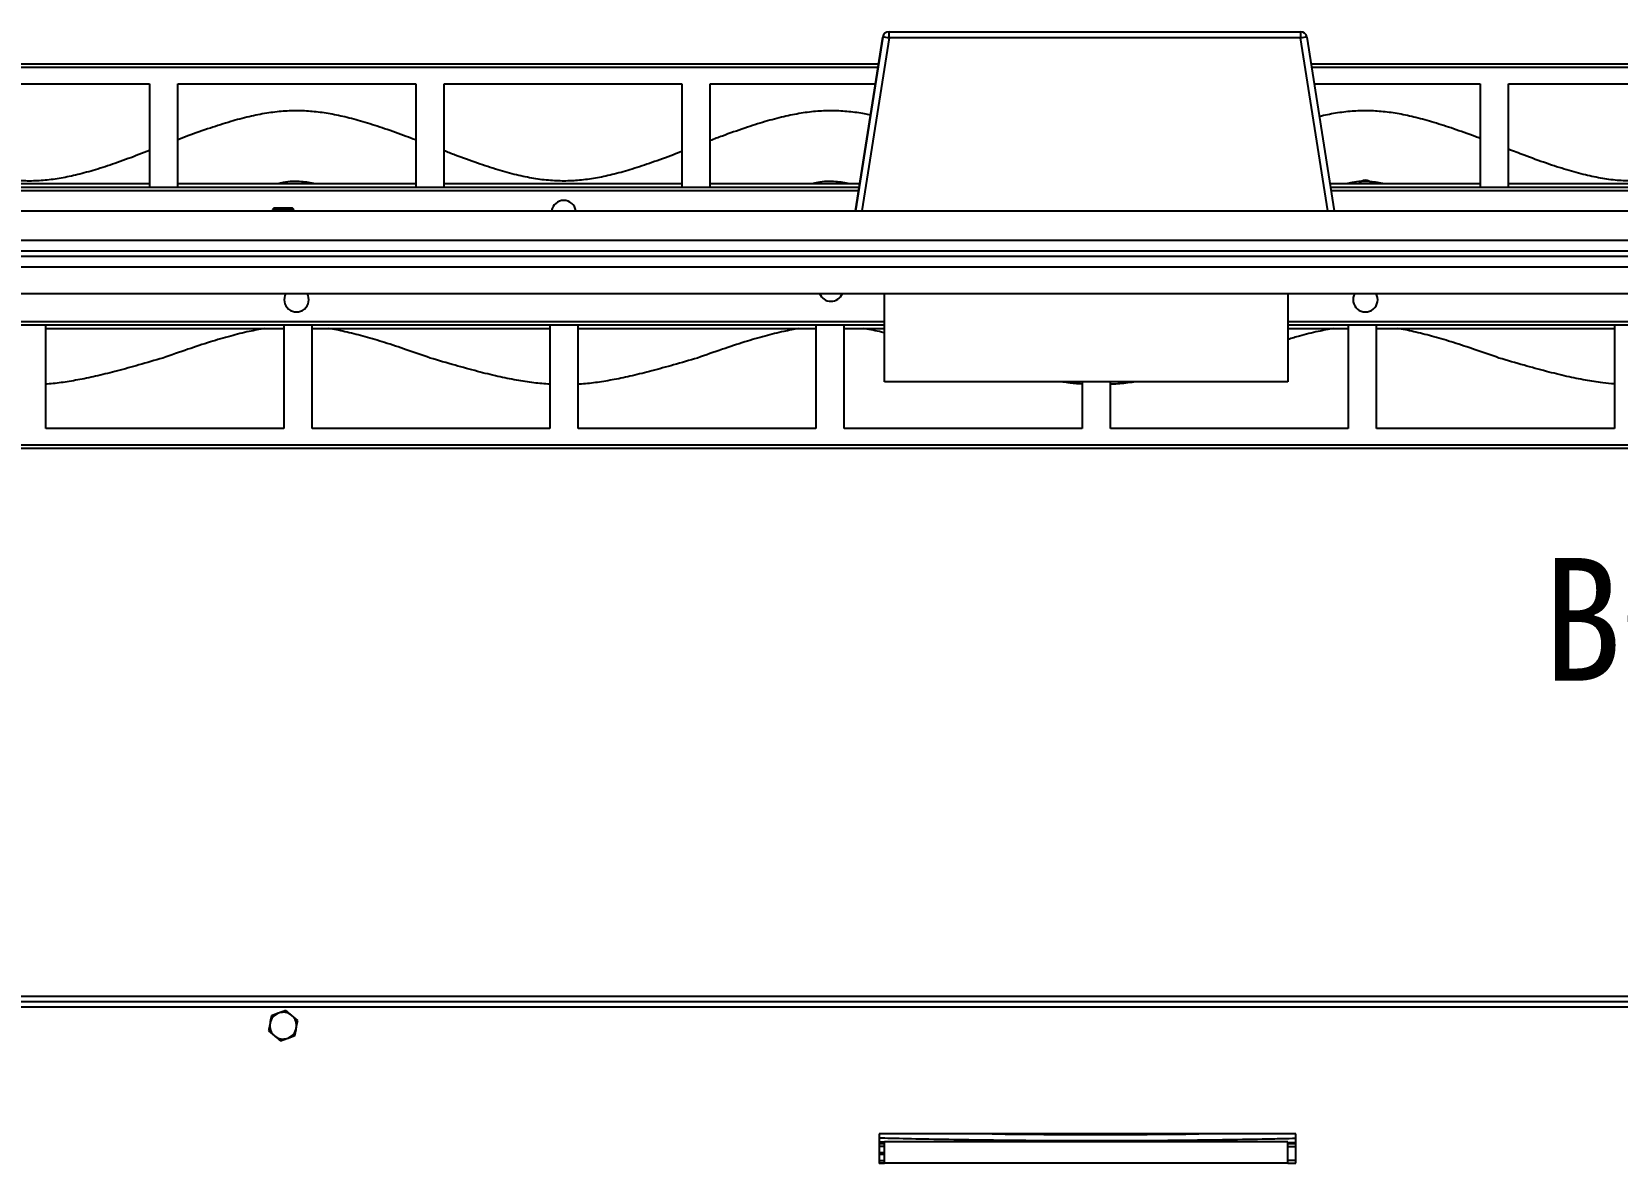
# Model space of a CAD drawing. Header units: millimetres. Extents: x 1364877 to 2662909, y 234189 to 1399913.
# Drawn here: x 1911863 to 1931254, y 343781 to 357620 of the extents above; entities that cross this region are included whole.
import ezdxf

# ---------------------------------------------------------------- set-up
doc = ezdxf.new("R2010")
doc.units = ezdxf.units.MM
doc.header["$LTSCALE"] = 5
doc.header["$MEASUREMENT"] = 0
doc.layers.add('A-CONC-LIN2', color=7, linetype='CONTINUOUS', lineweight=25)
doc.layers.add('A-XXXX-TXT2', color=3, linetype='CONTINUOUS', lineweight=25)
doc.styles.add('돋움', font='')
doc.styles.get('돋움').set_extended_font_data('DotumChe')

msp = doc.modelspace()

# ---------------------------------------------------------------- linework, layer by layer
at = {"layer": 'A-CONC-LIN2'}
for p, q in [((1922348.3, 357620), (1927381.1, 357620)), ((1922348.3, 357620), (1922348.3, 357620)), ((1921935.9, 355430.5), (1922272.4, 357555.3)), ((1922272.4, 357555.3), (1921935.9, 355430.5)), ((1922348.3, 357543.9), (1922013.5, 355430.5)), ((1922272.4, 357555.3), (1922272.4, 357555.3)), ((1927381.1, 357543.9), (1922348.3, 357543.9)), ((1927715.8, 355430.5), (1927381.1, 357543.9)), ((1927456.9, 357555.3), (1927793.4, 355430.5)), ((1907901.4, 357226.7), (1922220.4, 357226.7)), ((1907908.1, 357184.7), (1922213.7, 357184.7)), ((1927509, 357226.7), (1941827.9, 357226.7)), ((1927515.6, 357184.7), (1941821.3, 357184.7)), ((1910396, 356984.4), (1913304.5, 356984.4)), ((1913304.5, 356984.4), (1913304.5, 355719.1)), ((1913650.9, 356984.4), (1916559.3, 356984.4)), ((1913650.9, 355719.1), (1913650.9, 356984.4)), ((1916559.3, 356984.4), (1916559.3, 355719.1)), ((1916905.7, 356984.4), (1919814.2, 356984.4)), ((1916905.7, 355719.1), (1916905.7, 356984.4)), ((1919814.2, 356984.4), (1919814.2, 355719.1)), ((1920160.6, 356984.4), (1922182, 356984.4)), ((1920160.6, 355719.1), (1920160.6, 356984.4)), ((1927547.3, 356984.4), (1929578.8, 356984.4)), ((1929578.8, 356984.4), (1929578.8, 355719.1)), ((1929925.2, 356984.4), (1932833.6, 356984.4)), ((1929925.2, 355719.1), (1929925.2, 356984.4)), ((1908146.8, 355677.1), (1921974.9, 355677.1)), ((1913304.5, 355761.1), (1910396, 355761.1)), ((1910396, 355719.1), (1913304.5, 355719.1)), ((1913304.5, 355719.1), (1913650.9, 355719.1)), ((1916559.3, 355761.1), (1913650.9, 355761.1)), ((1913650.9, 355719.1), (1916559.3, 355719.1)), ((1916559.3, 355719.1), (1916905.7, 355719.1)), ((1919814.2, 355761.1), (1916905.7, 355761.1)), ((1916905.7, 355719.1), (1919814.2, 355719.1)), ((1919814.2, 355719.1), (1920160.6, 355719.1)), ((1921988.2, 355761.1), (1920160.6, 355761.1)), ((1920160.6, 355719.1), (1921981.6, 355719.1)), ((1929578.8, 355761.1), (1927741.1, 355761.1)), ((1927747.7, 355719.1), (1929578.8, 355719.1)), ((1927754.4, 355677.1), (1941582.5, 355677.1)), ((1929578.8, 355719.1), (1929925.2, 355719.1)), ((1932833.6, 355761.1), (1929925.2, 355761.1)), ((1929925.2, 355719.1), (1932833.6, 355719.1)), ((1914825.9, 355463.2), (1914807.7, 355445.1)), ((1914807.7, 355445.1), (1914807.7, 355430.5)), ((1914840.4, 355445.1), (1914807.7, 355445.1)), ((1914858.5, 355463.2), (1914825.9, 355463.2)), ((1914858.5, 355463.2), (1914840.4, 355445.1)), ((1914840.4, 355445.1), (1914840.4, 355430.5)), ((1915036.5, 355445.1), (1914840.4, 355445.1)), ((1915018.4, 355463.2), (1914858.5, 355463.2)), ((1915036.5, 355445.1), (1915018.4, 355463.2)), ((1915051.1, 355463.2), (1915018.4, 355463.2)), ((1915036.5, 355430.5), (1915036.5, 355445.1)), ((1915069.2, 355445.1), (1915036.5, 355445.1)), ((1915069.2, 355445.1), (1915051.1, 355463.2)), ((1915069.2, 355430.5), (1915069.2, 355445.1)), ((1893860.3, 355430.5), (1972159.8, 355430.5)), ((1893860.3, 355071.1), (1972159.8, 355071.1)), ((1893860.3, 354940.3), (1972159.8, 354940.3)), ((1893860.3, 354875), (1972159.8, 354875)), ((1895494.3, 354744.3), (1973793.8, 354744.3)), ((1895494.3, 354417.5), (1973793.8, 354417.5)), ((1922291.3, 353339.1), (1922291.3, 354417.5)), ((1927225.8, 354417.5), (1927225.8, 353339.1)), ((1922291.3, 354072.9), (1907618.3, 354072.9)), ((1912036.5, 354030.9), (1911690.1, 354030.9)), ((1912036.5, 352765.6), (1912036.5, 354030.9)), ((1914945, 354030.9), (1912036.5, 354030.9)), ((1912036.5, 353988.9), (1914945, 353988.9)), ((1914945, 354030.9), (1914945, 352765.6)), ((1915291.4, 354030.9), (1914945, 354030.9)), ((1915291.4, 352765.6), (1915291.4, 354030.9)), ((1918199.8, 354030.9), (1915291.4, 354030.9)), ((1915291.4, 353988.9), (1918199.8, 353988.9)), ((1918199.8, 354030.9), (1918199.8, 352765.6)), ((1918546.2, 354030.9), (1918199.8, 354030.9)), ((1918546.2, 352765.6), (1918546.2, 354030.9)), ((1921454.7, 354030.9), (1918546.2, 354030.9)), ((1918546.2, 353988.9), (1921454.7, 353988.9)), ((1921454.7, 354030.9), (1921454.7, 352765.6)), ((1921801.1, 354030.9), (1921454.7, 354030.9)), ((1921801.1, 352765.6), (1921801.1, 354030.9)), ((1922291.3, 354030.9), (1921801.1, 354030.9)), ((1921801.1, 353988.9), (1922291.3, 353988.9)), ((1941898.8, 354072.9), (1927225.8, 354072.9)), ((1927964.4, 354030.9), (1927225.8, 354030.9)), ((1927225.8, 353988.9), (1927964.4, 353988.9)), ((1927964.4, 354030.9), (1927964.4, 352765.6)), ((1928310.8, 354030.9), (1927964.4, 354030.9)), ((1928310.8, 352765.6), (1928310.8, 354030.9)), ((1931219.3, 354030.9), (1928310.8, 354030.9)), ((1928310.8, 353988.9), (1931219.3, 353988.9)), ((1931219.3, 354030.9), (1931219.3, 352765.6)), ((1931565.7, 354030.9), (1931219.3, 354030.9)), ((1927225.8, 353339.1), (1922291.3, 353339.1)), ((1924709.5, 353339.1), (1924709.5, 352765.6)), ((1925056, 352765.6), (1925056, 353339.1)), ((1914945, 352765.6), (1912036.5, 352765.6)), ((1918199.8, 352765.6), (1915291.4, 352765.6)), ((1921454.7, 352765.6), (1918546.2, 352765.6)), ((1924709.5, 352765.6), (1921801.1, 352765.6)), ((1927964.4, 352765.6), (1925056, 352765.6)), ((1931219.3, 352765.6), (1928310.8, 352765.6)), ((1973793.8, 352565.3), (1895494.3, 352565.3)), ((1973793.8, 352523.3), (1895494.3, 352523.3)), ((1893860.3, 345825.9), (1972159.8, 345825.9)), ((1895494.3, 345823.9), (1973793.8, 345823.9)), ((1895494.3, 345758.5), (1973793.8, 345758.5)), ((1895494.3, 345693.1), (1973793.8, 345693.1)), ((1914971.7, 345650.1), (1914883, 345618.1)), ((1915115.9, 345528.5), (1915043.8, 345589.3)), ((1914761, 345400.3), (1914833.1, 345339.5)), ((1914905.2, 345278.7), (1914994, 345310.7)), ((1927323.9, 344140.9), (1922225.9, 344140.9)), ((1922225.9, 344140.9), (1922225.9, 343781.4)), ((1922225.9, 344044.3), (1922291.3, 344042.7)), ((1922225.9, 344020.2), (1922240.1, 344018.7)), ((1922240.2, 344018.7), (1922240.1, 344018.7)), ((1922291.3, 344018.7), (1922240.2, 344018.7)), ((1922291.3, 343781.4), (1922291.3, 344042.8)), ((1927225.8, 344042.8), (1922291.3, 344042.8)), ((1927225.8, 343781.4), (1927225.8, 344042.8)), ((1927225.8, 344037), (1927323.9, 344039.2)), ((1927323.9, 344018.2), (1927225.8, 344018.2)), ((1927323.9, 343781.4), (1927323.9, 344140.9)), ((1922291.3, 343986), (1922225.9, 343986)), ((1922225.9, 343814.4), (1922291.3, 343814.4)), ((1922291.3, 343910.6), (1922233.2, 343907.4)), ((1922291.3, 343908.2), (1922233.2, 343907.4)), ((1922233.2, 343893), (1922233.2, 343907.4)), ((1922233.2, 343893), (1922291.3, 343889.8)), ((1922233.2, 343893), (1922291.3, 343892.1)), ((1927225.8, 343985.5), (1927323.9, 343985.5)), ((1927323.9, 343814), (1927225.8, 343814)), ((1922225.9, 343781.4), (1922291.3, 343781.4)), ((1922240.1, 343781.7), (1922240.1, 343781.7)), ((1922291.3, 343781.7), (1922240.1, 343781.7)), ((1927225.8, 343781.4), (1922291.3, 343781.4)), ((1927225.8, 343781.4), (1927323.9, 343781.4))]:
    msp.add_line(p, q, dxfattribs=at)
for points in [[(1922348.3, 357543.9), (1922348.3, 357558.8), (1922348.3, 357573.1), (1922348.3, 357586.3), (1922348.3, 357597.8), (1922348.3, 357607.2), (1922348.3, 357614.3), (1922348.3, 357618.6), (1922348.3, 357620)], [(1927381.1, 357620), (1927381.1, 357618.6), (1927381.1, 357614.3), (1927381.1, 357607.2), (1927381.1, 357597.8), (1927381.1, 357586.3), (1927381.1, 357573.1), (1927381.1, 357558.8), (1927381.1, 357543.9)]]:
    msp.add_lwpolyline(points, dxfattribs=at)
for centre, radius, start, end in [((1922348.3, 357543.2), 76.8, 90, 170.99969), ((1922348.3, 357543.2), 76.8, 90, 170.99969), ((1927381.1, 357543.2), 76.8, 9.00031, 90), ((1921981.5, 355350.6), 2223.8, 80.50678, 82.48306), ((1927748.7, 355345.3), 2229.2, 97.52077, 99.49198), ((1928173.5, 355704.7), 98, 35.09889, 144.90111), ((1918369.8, 355406.7), 150.3, 9.10521, 170.89479), ((1915101.9, 354343.2), 150.3, 150.40105, 29.59895), ((1921637.7, 354473.9), 150.3, 202.06383, 337.93617), ((1928173.5, 354343.2), 150.3, 150.40105, 29.59895), ((1914938.5, 345464.4), 163.4, 109.85815, 169.85815), ((1914938.5, 345464.4), 163.4, 49.85815, 109.85815), ((1914938.5, 345464.4), 163.4, 349.85815, 49.85815), ((1914938.5, 345464.4), 163.4, 169.85815, 229.85815), ((1914938.5, 345464.4), 163.4, 289.85815, 349.85815), ((1914938.5, 345464.4), 163.4, 229.85815, 289.85815), ((1924873.3, 442170.4), 98037.7, 269.261038, 270.738962)]:
    msp.add_arc(centre, radius, start, end, dxfattribs=at)
for points, knots in [([(1916559.3, 356296), (1916520.6, 356310.7), (1916394.6, 356358.4), (1916188.4, 356431.5), (1915947.5, 356509.8), (1915725.8, 356571.4), (1915518.6, 356616.4), (1915321.3, 356644.5), (1915129.1, 356655.5), (1914934.5, 356649.3), (1914732.4, 356624.9), (1914517.8, 356581.6), (1914288.2, 356519.9), (1914038.3, 356439.9), (1913823.5, 356364.3), (1913691.8, 356314.5), (1913650.9, 356299)], [0, 0, 0, 0, 0.0412911, 0.1343052, 0.2179349, 0.2937797, 0.3635413, 0.4290421, 0.4922259, 0.5551175, 0.6229045, 0.6948671, 0.7731329, 0.8596809, 0.956362, 1, 1, 1, 1]), ([(1922121, 356599.4), (1922097.3, 356604.7), (1922009.5, 356624.2), (1921857, 356644), (1921665, 356655.7), (1921470.3, 356649.3), (1921268.2, 356624.9), (1921053.6, 356581.4), (1920824, 356519.5), (1920574.1, 356439.2), (1920350.6, 356360.2), (1920210.3, 356306.9), (1920160.6, 356288.1)], [0, 0, 0, 0, 0.0360952, 0.1338588, 0.2281621, 0.3220254, 0.4232007, 0.5306179, 0.647451, 0.7766548, 0.9209961, 1, 1, 1, 1]), ([(1929578.8, 356314.2), (1929557.4, 356322.3), (1929448.8, 356363.5), (1929260.1, 356430.4), (1929019.2, 356509.2), (1928797.5, 356571.1), (1928590.3, 356616.3), (1928393, 356644.4), (1928200.8, 356655.6), (1928006.2, 356649.2), (1927808.9, 356626), (1927676.6, 356597.5), (1927610.9, 356583.3)], [0, 0, 0, 0, 0.03387051, 0.1724598, 0.29705439, 0.41003988, 0.51395055, 0.61150578, 0.70560149, 0.79926182, 0.90021937, 1, 1, 1, 1]), ([(1913304.5, 356166.8), (1913261.4, 356150), (1913131.1, 356099.1), (1912920.6, 356022.2), (1912679.6, 355941.4), (1912457.9, 355877.9), (1912250.8, 355831.6), (1912053.4, 355802.7), (1911861.2, 355791.4), (1911666.5, 355797.8), (1911464.4, 355823.1), (1911249.7, 355867.9), (1911020.2, 355931.7), (1910770.3, 356014.4), (1910559.9, 356090.9), (1910432.6, 356140.6), (1910396, 356154.9)], [0, 0, 0, 0, 0.0460097, 0.1391479, 0.2228404, 0.2986869, 0.368392, 0.4337911, 0.4968448, 0.5596048, 0.6272806, 0.6991837, 0.7774575, 0.864087, 0.9609221, 1, 1, 1, 1]), ([(1919814.2, 356155.7), (1919779.8, 356142.3), (1919658.2, 356094.9), (1919456.4, 356021.5), (1919215.5, 355941), (1918993.8, 355877.7), (1918786.6, 355831.5), (1918589.3, 355802.7), (1918397.1, 355791.4), (1918202.4, 355797.8), (1918000.2, 355823), (1917785.6, 355867.7), (1917556, 355931.2), (1917306.1, 356013.7), (1917087, 356093.2), (1916951, 356146.2), (1916905.7, 356163.8)], [0, 0, 0, 0, 0.0367075, 0.1298338, 0.2135215, 0.2893681, 0.359079, 0.4244872, 0.4875539, 0.550327, 0.6180137, 0.6899238, 0.7681965, 0.8548163, 0.9516357, 1, 1, 1, 1]), ([(1932833.6, 356134.2), (1932816.6, 356127.6), (1932712.4, 356087.3), (1932528.1, 356020.8), (1932287.2, 355940.4), (1932065.5, 355877.4), (1931858.3, 355831.4), (1931661, 355802.7), (1931468.8, 355791.4), (1931274.1, 355797.8), (1931071.9, 355822.8), (1930857.3, 355867.3), (1930627.8, 355930.6), (1930377.8, 356012.7), (1930141.2, 356098.4), (1929987.9, 356158), (1929925.2, 356182.4)], [0, 0, 0, 0, 0.01811446, 0.11122548, 0.1949056, 0.27075257, 0.34047137, 0.40589339, 0.46897736, 0.53176776, 0.59946894, 0.6713854, 0.74965671, 0.83626652, 0.93306508, 1, 1, 1, 1]), ([(1915334.9, 355761.1), (1915277.3, 355771.2), (1915146.8, 355794.2), (1914987, 355788.1), (1914890.1, 355766.6), (1914865.4, 355761.1)], [0, 0, 0, 0, 0.3701978, 0.8398726, 1, 1, 1, 1]), ([(1921870.7, 355761.1), (1921813.2, 355771.2), (1921682.6, 355794.2), (1921522.9, 355788.1), (1921425.9, 355766.6), (1921401.3, 355761.1)], [0, 0, 0, 0, 0.37019786, 0.83986449, 1, 1, 1, 1]), ([(1928406.6, 355761.1), (1928349, 355771.2), (1928218.5, 355794.2), (1928058.7, 355788.1), (1927961.8, 355766.6), (1927937.1, 355761.1)], [0, 0, 0, 0, 0.3701978, 0.8398726, 1, 1, 1, 1]), ([(1914710.7, 353988.9), (1914648.4, 353978.2), (1914509.2, 353954.3), (1914288.5, 353897.9), (1914038.4, 353824.2), (1913762.4, 353733.3), (1913569.7, 353665.4), (1913467.9, 353629.5)], [0, 0, 0, 0, 0.146129, 0.3271546, 0.5269791, 0.7498898, 1, 1, 1, 1]), ([(1916735.8, 353629.5), (1916638.3, 353663.8), (1916453.5, 353729), (1916188.3, 353816.6), (1915947.3, 353889.5), (1915725.4, 353945.2), (1915576.6, 353978.4), (1915500.8, 353988), (1915494.1, 353988.9)], [0, 0, 0, 0, 0.2395561, 0.4541391, 0.6473239, 0.82282, 0.9845446, 1, 1, 1, 1]), ([(1921246.5, 353988.9), (1921184.3, 353978.2), (1921045, 353954.3), (1920824.3, 353897.9), (1920574.3, 353824.2), (1920298.2, 353733.3), (1920105.6, 353665.4), (1920003.7, 353629.5)], [0, 0, 0, 0, 0.1461295, 0.3271555, 0.5269778, 0.749889, 1, 1, 1, 1]), ([(1922291.3, 353936.5), (1922279.3, 353939.6), (1922199.7, 353960), (1922112.4, 353978.4), (1922036.6, 353988), (1922030, 353988.9)], [0, 0, 0, 0, 0.1397141, 0.9249572, 1, 1, 1, 1]), ([(1927783.4, 353988.9), (1927720.9, 353978.1), (1927581.3, 353954), (1927395.6, 353907.5), (1927273.3, 353870.9), (1927225.8, 353856.7)], [0, 0, 0, 0, 0.3319551, 0.7408846, 1, 1, 1, 1]), ([(1929807.5, 353629.5), (1929710, 353663.8), (1929525.2, 353729), (1929260, 353816.5), (1929019, 353889.4), (1928797.1, 353945.1), (1928647.8, 353978.3), (1928571.5, 353988), (1928564.3, 353988.9)], [0, 0, 0, 0, 0.2392757, 0.4536089, 0.6465674, 0.8218625, 0.983404, 1, 1, 1, 1]), ([(1913467.9, 353629.5), (1913370.4, 353600.8), (1913185.4, 353546.4), (1912920.1, 353473.3), (1912679, 353413), (1912457.3, 353365.1), (1912250.1, 353331.6), (1912111.4, 353313.5), (1912041.3, 353310.6), (1912036.5, 353310.4)], [0, 0, 0, 0, 0.2075229, 0.3937325, 0.5617943, 0.7149643, 0.8566216, 0.9902972, 1, 1, 1, 1]), ([(1918199.8, 353308.1), (1918134.8, 353313.2), (1917998.2, 353323.9), (1917786.3, 353357.9), (1917556.8, 353405.3), (1917306.7, 353467.2), (1917030.6, 353542.8), (1916837.7, 353599.5), (1916735.8, 353629.5)], [0, 0, 0, 0, 0.1303432, 0.2734629, 0.4282307, 0.598477, 0.7878789, 1, 1, 1, 1]), ([(1920003.7, 353629.5), (1919906.2, 353600.8), (1919721.2, 353546.4), (1919455.9, 353473.3), (1919214.8, 353413), (1918993.1, 353365.2), (1918786, 353331.5), (1918638.6, 353312.8), (1918559.7, 353309.8), (1918546.2, 353309.3)], [0, 0, 0, 0, 0.2038915, 0.3868427, 0.5519661, 0.7024558, 0.8416342, 0.9729681, 1, 1, 1, 1]), ([(1931219.3, 353312.9), (1931171.6, 353316.7), (1931052.6, 353326.3), (1930858, 353358.1), (1930628.5, 353405.3), (1930378.4, 353467.2), (1930102.3, 353542.8), (1929909.4, 353599.5), (1929807.5, 353629.5)], [0, 0, 0, 0, 0.0988413, 0.2471426, 0.4075166, 0.5839325, 0.7801951, 1, 1, 1, 1]), ([(1924709.5, 353310.5), (1924653.1, 353314.5), (1924567.8, 353320.6), (1924483.5, 353334.4), (1924454.9, 353339.1)], [0, 0, 0, 0, 0.6613912, 1, 1, 1, 1]), ([(1925360.1, 353339.1), (1925346, 353336.7), (1925267.3, 353323.4), (1925165.7, 353312.2), (1925078.1, 353309), (1925056, 353308.1)], [0, 0, 0, 0, 0.1403828, 0.7823488, 1, 1, 1, 1]), ([(1914794.2, 345586), (1914790, 345562.5), (1914784.5, 345531.9), (1914778.9, 345500.4), (1914777.6, 345493.2)], [0, 0, 0, 0, 0.7681487, 1, 1, 1, 1]), ([(1914883, 345618.1), (1914880.8, 345617.3), (1914850.9, 345606.5), (1914821.5, 345595.9), (1914794.2, 345586)], [0, 0, 0, 0, 0.0702002, 1, 1, 1, 1]), ([(1915043.8, 345589.3), (1915042.1, 345590.7), (1915017.7, 345611.3), (1914993.9, 345631.4), (1914971.7, 345650.1)], [0, 0, 0, 0, 0.0702004, 1, 1, 1, 1]), ([(1914777.6, 345493.2), (1914773.2, 345468.3), (1914767.5, 345436.9), (1914762.1, 345406.7), (1914761, 345400.3)], [0, 0, 0, 0, 0.7889991, 1, 1, 1, 1]), ([(1915082.7, 345342.7), (1915083.8, 345349.1), (1915089.2, 345379.4), (1915094.9, 345410.8), (1915099.3, 345435.6)], [0, 0, 0, 0, 0.2110079, 1, 1, 1, 1]), ([(1915099.3, 345435.6), (1915100.6, 345442.9), (1915106.2, 345474.3), (1915111.7, 345504.9), (1915115.9, 345528.5)], [0, 0, 0, 0, 0.2318525, 1, 1, 1, 1]), ([(1914833.1, 345339.5), (1914834.8, 345338), (1914859.2, 345317.5), (1914883, 345297.4), (1914905.2, 345278.7)], [0, 0, 0, 0, 0.07020595, 1, 1, 1, 1]), ([(1914994, 345310.7), (1914996.1, 345311.5), (1915026, 345322.3), (1915055.4, 345332.9), (1915082.7, 345342.7)], [0, 0, 0, 0, 0.0701993, 1, 1, 1, 1]), ([(1927323.9, 344084.2), (1927268, 344082.8), (1927131.1, 344079.4), (1926831.9, 344073.2), (1926507.4, 344067.5), (1926101.8, 344061.8), (1925777.2, 344058.4), (1925371.6, 344055.6), (1925047.1, 344054.6), (1924641.4, 344054.7), (1924316.9, 344056), (1923911.2, 344059), (1923586.7, 344062.5), (1923181.1, 344068.4), (1922802.6, 344075.4), (1922457.2, 344082.9), (1922274, 344087.8), (1922225.9, 344089.1)], [0, 0, 0, 0, 0.0328754, 0.0806152, 0.1760935, 0.2238318, 0.3193105, 0.3670492, 0.4625278, 0.5102669, 0.6057449, 0.6534845, 0.7489623, 0.7967018, 0.8921795, 0.9717137, 1, 1, 1, 1]), ([(1922240.1, 344018.7), (1922237, 344018.5), (1922231.9, 344018.3), (1922227.6, 344015.7), (1922225.9, 344014.7)], [0, 0, 0, 0, 0.6183861, 1, 1, 1, 1]), ([(1922225.9, 343785.7), (1922227.3, 343784.8), (1922231.6, 343782.2), (1922236.6, 343781.9), (1922240.1, 343781.7)], [0, 0, 0, 0, 0.32452142, 1, 1, 1, 1])]:
    msp.add_open_spline(points, degree=3, knots=knots, dxfattribs=at)

# ---------------------------------------------------------------- texts
at = {"layer": 'A-XXXX-TXT2', "insert": (1930341.2, 351183.4), "char_height": 1500, "attachment_point": 1, "style": '돋움'}
msp.add_mtext('BOTTOM VIEW', dxfattribs=at)

doc.saveas('drawing.dxf')
